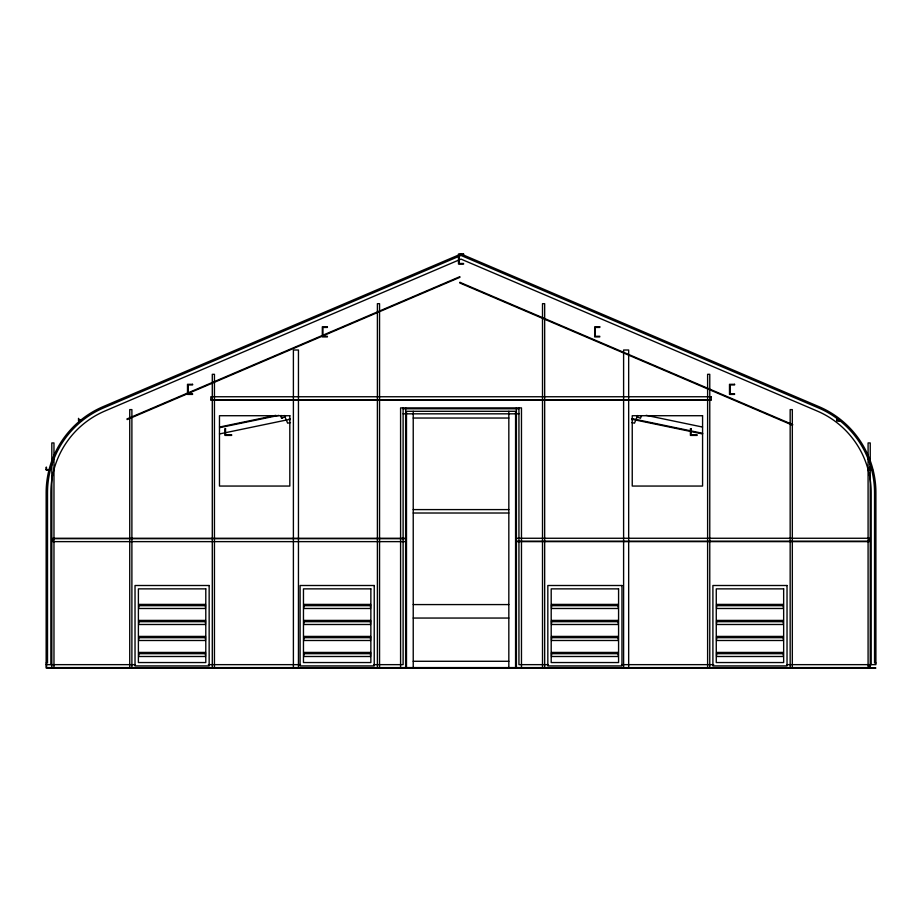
<?xml version="1.0" encoding="UTF-8"?>
<svg xmlns="http://www.w3.org/2000/svg" width="922" height="922" viewBox="0 0 922 922"><rect width="100%" height="100%" fill="white"/><g stroke="black" fill="none" stroke-linecap="round" stroke-linejoin="round"><path stroke-width="1.38" d="M641.574 415.672L640.467 418.277L637.09 416.848M637.759 415.499L634.486 423.163L631.674 422.576M632.031 418.795L633.103 419.256L632.031 419.706M289.957 419.764L288.955 419.222L289.981 418.761M285.543 416.606L281.59 418.277L280.484 415.672M219.528 427.047L275.862 415.338M219.655 427.67L278.813 415.373M219.494 433.939L289.911 419.303M290.476 422.576L287.652 423.163L284.345 415.499M46.1 467.258L46.526 469.367L49.477 469.782L46.1 469.782L46.526 467.258M210.827 399.699L711.219 399.699M403.11 408.769L518.936 408.769M403.11 413.828L518.936 413.828M413.229 418.035L508.829 418.035M78.554 420.881L78.543 418.346L78.969 420.455L81.92 420.455L78.543 420.881M78.969 420.455L81.92 420.455M46.1 469.782L49.477 469.782M413.229 509.601L508.829 509.601M413.229 513.012L508.829 513.012M52.865 538.69L406.037 538.69M516.02 541.214L869.192 541.214M413.229 604.578L508.829 604.578M138.738 605.673L205.445 605.673M303.811 605.673L370.517 605.673M551.529 605.673L618.247 605.673M716.601 605.673L783.32 605.673M413.229 618.051L508.829 618.051M138.738 621.682L205.445 621.682M303.811 621.682L370.517 621.682M551.529 621.682L618.247 621.682M716.601 621.682L783.32 621.682M138.738 637.678L205.445 637.678M303.811 637.678L370.517 637.678M551.529 637.678L618.247 637.678M716.601 637.678L783.32 637.678M138.738 653.686L205.445 653.686M303.811 653.686L370.517 653.686M551.529 653.686L618.247 653.686M716.601 653.686L783.32 653.686M413.229 661.281L508.829 661.281M46.158 662.964L47.506 662.964L47.506 492.797A92.281 92.281 0 0 1 103.575 407.916L461.023 255.452L818.471 407.916A92.281 92.281 0 0 1 874.552 492.797L874.552 662.964L875.9 662.964M46.158 664.647L135.027 664.647M208.372 664.647L300.514 664.647M373.929 664.647L403.11 664.647L403.11 407.893M548.129 664.647L518.936 664.647L518.936 407.893M621.543 664.647L713.686 664.647M787.031 664.647L875.9 664.647L875.9 492.797A93.629 93.629 0 0 0 819.001 406.671L461.023 253.988L103.057 406.671A93.629 93.629 0 0 0 46.158 492.797L46.158 668.012L875.9 668.012L869.584 667.597L869.584 664.647M869.158 667.597L46.573 667.597L46.573 664.647M646.195 415.338L702.529 427.047M632.273 418.68L702.691 433.328M632.146 419.303L702.564 433.939M281.072 415.43L282.167 418.023M871.186 664.647L871.186 492.797A88.915 88.915 0 0 0 817.157 411.016L461.023 259.117L104.901 411.016A88.915 88.915 0 0 0 50.871 492.797L50.871 664.647M870.241 668.012L870.241 442.94L868.086 442.94L868.086 668.012M869.158 664.647L869.158 668.012M792.321 668.012L792.321 409.61L790.166 409.61L790.166 668.012M709.767 668.012L709.767 374.309L707.612 374.309L707.612 668.012M628.666 668.012L628.666 350.014L623.606 350.014L623.606 668.012M544.66 668.012L544.66 303.684L542.505 303.684L542.505 668.012M521.472 668.012L521.472 407.893L400.586 407.893L400.586 668.012M516.412 407.893L516.412 668.012M515.571 668.012L515.571 411.304L406.487 411.304L406.487 668.012M508.829 411.304L508.829 668.012M413.229 411.304L413.229 668.012M405.645 407.893L405.645 668.012M379.553 668.012L379.553 303.684L377.398 303.684L377.398 668.012M298.451 668.012L298.451 350.014L293.392 350.014L293.392 668.012M214.446 668.012L214.446 374.309L212.291 374.309L212.291 668.012M131.892 668.012L131.892 409.61L129.737 409.61L129.737 668.012M53.972 668.012L53.972 442.94L51.816 442.94L51.816 668.012M459.997 282.363L459.744 282.939L792.482 425.18L792.724 424.604L459.997 282.363M459.663 276.75L126.925 418.98L127.178 419.568L459.905 277.326L459.663 276.75M463.559 253.988L458.499 253.988L458.499 264.095L463.559 264.095L463.559 263.462L459.133 263.462L459.133 254.622L463.559 254.622L463.559 253.988M327.379 326.803L322.32 326.803L322.32 336.922L327.379 336.922L327.379 336.288L322.954 336.288L322.954 327.437L327.379 327.437L327.379 326.803M599.738 326.803L594.678 326.803L594.678 336.922L599.738 336.922L599.738 336.288L595.312 336.288L595.312 327.437L599.738 327.437L599.738 326.803M192.56 384.313L187.5 384.313L187.5 394.42L192.56 394.42L192.56 393.786L188.134 393.786L188.134 384.947L192.56 384.947L192.56 384.313M734.557 384.313L729.498 384.313L729.498 394.42L734.557 394.42L734.557 393.786L730.132 393.786L730.132 384.947L734.557 384.947L734.557 384.313M711.219 396.748L210.827 396.748L210.827 400.113L711.219 400.113L711.219 396.748M289.819 415.718L219.471 415.718L219.471 486.055L289.819 486.055L289.819 415.718M702.576 415.718L632.238 415.718L632.238 486.055L702.576 486.055L702.576 415.718M837.188 418.346L836.773 420.881L840.138 420.881L837.188 420.455L837.188 418.346M225.533 428.672L224.899 428.672L224.899 435.415L231.641 435.415L231.641 434.781L225.533 434.781L225.533 428.672M691.051 428.672L690.417 428.672L690.417 435.415L697.159 435.415L697.159 434.781L691.051 434.781L691.051 428.672M869.63 467.258L869.216 469.782L872.581 469.782L869.63 469.367L869.63 467.258M406.037 538.264L52.865 538.264L52.865 541.629L406.037 541.629L406.037 538.264M869.192 538.264L516.02 538.264L516.02 541.629L869.192 541.629L869.192 538.264M209.156 585.505L135.027 585.505L135.027 665.914L209.156 665.914L209.156 585.505M374.228 585.505L300.099 585.505L300.099 665.914L374.228 665.914L374.228 585.505M621.958 585.505L547.829 585.505L547.829 665.914L621.958 665.914L621.958 585.505M787.031 585.505L712.902 585.505L712.902 665.914L787.031 665.914L787.031 585.505M205.79 588.87L138.392 588.87L138.392 662.549L205.79 662.549L205.79 588.87M370.863 588.87L303.465 588.87L303.465 662.549L370.863 662.549L370.863 588.87M618.581 588.87L551.195 588.87L551.195 662.549L618.581 662.549L618.581 588.87M783.654 588.87L716.267 588.87L716.267 662.549L783.654 662.549L783.654 588.87M205.445 604.406L138.738 604.406L138.738 608.485L205.445 608.485L205.445 604.406M370.517 604.406L303.811 604.406L303.811 608.485L370.517 608.485L370.517 604.406M618.247 604.406L551.529 604.406L551.529 608.485L618.247 608.485L618.247 604.406M783.32 604.406L716.601 604.406L716.601 608.485L783.32 608.485L783.32 604.406M205.445 620.414L138.738 620.414L138.738 624.494L205.445 624.494L205.445 620.414M370.517 620.414L303.811 620.414L303.811 624.494L370.517 624.494L370.517 620.414M618.247 620.414L551.529 620.414L551.529 624.494L618.247 624.494L618.247 620.414M783.32 620.414L716.601 620.414L716.601 624.494L783.32 624.494L783.32 620.414M205.445 636.422L138.738 636.422L138.738 640.49L205.445 640.49L205.445 636.422M370.517 636.422L303.811 636.422L303.811 640.49L370.517 640.49L370.517 636.422M618.247 636.422L551.529 636.422L551.529 640.49L618.247 640.49L618.247 636.422M783.32 636.422L716.601 636.422L716.601 640.49L783.32 640.49L783.32 636.422M205.445 652.43L138.738 652.43L138.738 656.499L205.445 656.499L205.445 652.43M370.517 652.43L303.811 652.43L303.811 656.499L370.517 656.499L370.517 652.43M618.247 652.43L551.529 652.43L551.529 656.499L618.247 656.499L618.247 652.43M783.32 652.43L716.601 652.43L716.601 656.499L783.32 656.499L783.32 652.43"/></g></svg>
